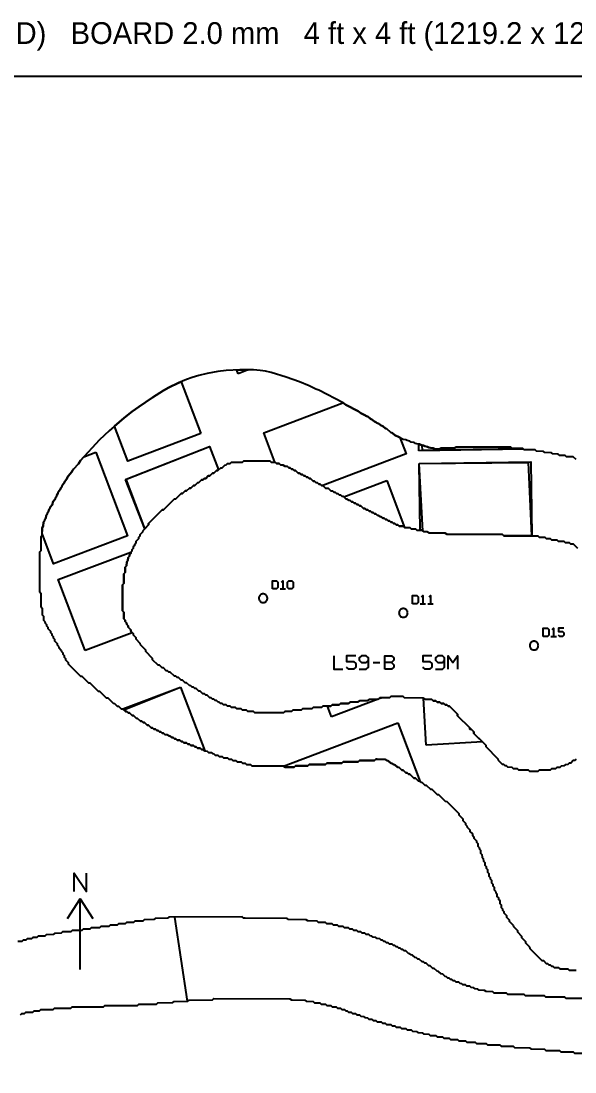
# Model space of a CAD drawing. Header units: millimetres. Extents: x 0 to 1219, y 0 to 1240.
# Drawn here: x 273.7 to 477.2, y 853.6 to 1239.6 of the extents above; entities that cross this region are included whole.
import ezdxf

# ---------------------------------------------------------------- set-up
doc = ezdxf.new("R2010")
doc.units = ezdxf.units.MM
for name, color, linetype in [('CUT_DOWEL_3.2', 2, 'Continuous'), ('CUT_OUTER', 1, 'Continuous'), ('ENGRAVE_BLDG_BOX', 5, 'Continuous'), ('ENGRAVE_BLDG_FOOTPRINT', 8, 'Continuous'), ('ENGRAVE_NEXT', 3, 'Continuous'), ('ENGRAVE_NORTH', 2, 'Continuous'), ('ENGRAVE_SITE_BOUNDARY', 6, 'Continuous'), ('ENGRAVE_TEXT', 2, 'Continuous'), ('NOTES', 7, 'Continuous'), ('SHEET_EDGE', 7, 'Continuous')]:
    doc.layers.add(name, color=color, linetype=linetype)

msp = doc.modelspace()

# ---------------------------------------------------------------- linework, layer by layer
at = {"layer": 'CUT_DOWEL_3.2'}
for points in [[(364.24, 1027.6), (364.22, 1027.81), (364.18, 1028.02), (364.11, 1028.22), (364.02, 1028.4), (363.91, 1028.58), (363.77, 1028.74), (363.61, 1028.87), (363.44, 1028.99), (363.25, 1029.08), (363.05, 1029.15), (362.84, 1029.19), (362.64, 1029.2), (362.43, 1029.19), (362.22, 1029.15), (362.02, 1029.08), (361.84, 1028.99), (361.66, 1028.87), (361.5, 1028.74), (361.37, 1028.58), (361.25, 1028.4), (361.16, 1028.22), (361.09, 1028.02), (361.05, 1027.81), (361.04, 1027.6), (361.05, 1027.4), (361.09, 1027.19), (361.16, 1026.99), (361.25, 1026.8), (361.37, 1026.63), (361.5, 1026.47), (361.66, 1026.33), (361.84, 1026.22), (362.02, 1026.13), (362.22, 1026.06), (362.43, 1026.02), (362.64, 1026), (362.84, 1026.02), (363.05, 1026.06), (363.25, 1026.13), (363.44, 1026.22), (363.61, 1026.33), (363.77, 1026.47), (363.91, 1026.63), (364.02, 1026.8), (364.11, 1026.99), (364.18, 1027.19), (364.22, 1027.4), (364.24, 1027.6)], [(415.73, 1022.2), (415.71, 1022.41), (415.67, 1022.61), (415.61, 1022.81), (415.51, 1023), (415.4, 1023.17), (415.26, 1023.33), (415.1, 1023.47), (414.93, 1023.58), (414.74, 1023.68), (414.54, 1023.74), (414.34, 1023.78), (414.13, 1023.8), (413.92, 1023.78), (413.71, 1023.74), (413.52, 1023.68), (413.33, 1023.58), (413.15, 1023.47), (413, 1023.33), (412.86, 1023.17), (412.74, 1023), (412.65, 1022.81), (412.58, 1022.61), (412.54, 1022.41), (412.53, 1022.2), (412.54, 1021.99), (412.58, 1021.78), (412.65, 1021.59), (412.74, 1021.4), (412.86, 1021.22), (413, 1021.07), (413.15, 1020.93), (413.33, 1020.81), (413.52, 1020.72), (413.71, 1020.65), (413.92, 1020.61), (414.13, 1020.6), (414.34, 1020.61), (414.54, 1020.65), (414.74, 1020.72), (414.93, 1020.81), (415.1, 1020.93), (415.26, 1021.07), (415.4, 1021.22), (415.51, 1021.4), (415.61, 1021.59), (415.67, 1021.78), (415.71, 1021.99), (415.73, 1022.2)], [(463.73, 1010.2), (463.71, 1010.41), (463.67, 1010.61), (463.61, 1010.81), (463.51, 1011), (463.4, 1011.17), (463.26, 1011.33), (463.1, 1011.47), (462.93, 1011.58), (462.74, 1011.68), (462.54, 1011.74), (462.34, 1011.78), (462.13, 1011.8), (461.92, 1011.78), (461.71, 1011.74), (461.52, 1011.68), (461.33, 1011.58), (461.15, 1011.47), (461, 1011.33), (460.86, 1011.17), (460.74, 1011), (460.65, 1010.81), (460.58, 1010.61), (460.54, 1010.41), (460.53, 1010.2), (460.54, 1009.99), (460.58, 1009.78), (460.65, 1009.59), (460.74, 1009.4), (460.86, 1009.22), (461, 1009.07), (461.15, 1008.93), (461.33, 1008.81), (461.52, 1008.72), (461.71, 1008.65), (461.92, 1008.61), (462.13, 1008.6), (462.34, 1008.61), (462.54, 1008.65), (462.74, 1008.72), (462.93, 1008.81), (463.1, 1008.93), (463.26, 1009.07), (463.4, 1009.22), (463.51, 1009.4), (463.61, 1009.59), (463.67, 1009.78), (463.71, 1009.99), (463.73, 1010.2)]]:
    msp.add_lwpolyline(points, close=True, dxfattribs=at)
at = {"layer": 'CUT_OUTER'}
for points in [[(477.55, 1078.58), (476.55, 1079.54), (474.05, 1079.59), (473.55, 1080.05), (471.55, 1080.09), (471.05, 1080.55), (469.05, 1080.6), (468.55, 1081.06), (466.05, 1081.11), (465.55, 1081.56), (463.05, 1081.62), (462.55, 1082.06), (458.55, 1082.13), (458.05, 1082.57), (454.05, 1082.65), (453.55, 1083.08), (433.55, 1083.15), (433.25, 1083.02), (433.05, 1082.82), (432.55, 1082.74), (428.05, 1082.7), (427.55, 1082.46), (426.55, 1082.34), (425.55, 1082.5), (425.05, 1082.75), (424.05, 1082.83), (423.55, 1082.97), (423.05, 1083.25), (422.05, 1083.44), (421.55, 1083.74), (420.55, 1083.93), (420.05, 1084.23), (419.05, 1084.33), (418.55, 1084.48), (418.05, 1084.76), (417.05, 1084.98), (416.55, 1085.26), (415.55, 1085.49), (415.05, 1085.77), (414.05, 1085.92), (413.55, 1086.1), (412.55, 1086.82), (411.05, 1087.54), (410.05, 1088.32), (409.55, 1088.53), (408.05, 1089.79), (407.55, 1089.99), (406.55, 1090.79), (406.05, 1091), (405.05, 1091.79), (404.55, 1091.97), (404.05, 1092.32), (403.55, 1092.53), (402.55, 1093.31), (402.05, 1093.52), (401.05, 1094.3), (400.55, 1094.49), (400.05, 1094.83), (398.55, 1095.57), (397.55, 1096.33), (393.05, 1098.65), (392.05, 1099.38), (383.05, 1103.98), (382.05, 1104.34), (379.55, 1105.61), (376.05, 1107.12), (371.05, 1108.8), (365.55, 1110.49), (363.55, 1111.01), (361.55, 1111.29), (359.05, 1111.46), (354.05, 1111.47), (349.05, 1111.3), (346.05, 1110.93), (342.05, 1110.2), (339.05, 1109.48), (336.55, 1108.72), (334.55, 1108), (331.55, 1106.74), (328.05, 1105), (326.05, 1103.9), (322.05, 1101.38), (317.05, 1097.94), (314.55, 1096.17), (311.55, 1093.82), (306.05, 1089.09), (302.55, 1085.77), (295.55, 1078.18), (294.78, 1077.02), (293.05, 1075.04), (292.67, 1074.52), (292.42, 1074.02), (291.05, 1072.44), (290.75, 1072.02), (290.54, 1071.52), (289.77, 1070.52), (289.58, 1070.02), (288.81, 1069.02), (288.66, 1068.52), (288.3, 1068.02), (288.14, 1067.52), (287.35, 1066.52), (287.22, 1066.02), (286.85, 1065.52), (286.73, 1065.02), (286.35, 1064.52), (286.23, 1064.02), (285.4, 1063.02), (285.24, 1062.02), (284.41, 1061.02), (284.33, 1060.52), (283.92, 1060.02), (283.84, 1059.52), (283.43, 1059.02), (283.37, 1058.52), (282.95, 1058.02), (282.86, 1057.02), (282.45, 1056.52), (282.4, 1056.02), (281.97, 1055.52), (281.9, 1054.02), (281.48, 1053.52), (281.42, 1050.52), (280.99, 1050.02), (280.94, 1045.02), (280.5, 1044.52), (280.5, 1040.52), (280.52, 1030.02), (280.99, 1029.52), (281.03, 1024.52), (281.5, 1024.02), (281.53, 1021.52), (282.01, 1021.02), (282.03, 1019.52), (282.52, 1019.02), (282.55, 1018.48), (283.02, 1018.02), (283.03, 1017.52), (283.52, 1017.02), (283.53, 1016.52), (284.51, 1015.52), (284.53, 1015.02), (285.01, 1014.52), (285.03, 1014.02), (285.51, 1013.52), (285.53, 1013.02), (286.02, 1012.52), (286.03, 1012.02), (287.01, 1011.02), (287.03, 1010.52), (287.52, 1010.02), (287.55, 1009.49), (288.51, 1008.52), (288.53, 1008.02), (289.02, 1007.52), (289.03, 1007.02), (289.52, 1006.52), (289.53, 1006.02), (290.02, 1005.52), (290.03, 1005.02), (291.02, 1004.02), (291.05, 1003.49), (295.53, 999.02), (296.05, 998.98), (298.53, 996.52), (299.05, 996.48), (302.03, 993.52), (302.55, 993.48), (305.03, 991.02), (305.55, 990.98), (307.53, 989.02), (308.05, 988.99), (309.05, 988), (309.55, 987.98), (310.55, 987), (311.05, 986.98), (312.05, 986), (312.55, 985.99), (313.05, 985.5), (313.55, 985.48), (314.52, 984.52), (315.05, 984.48), (316.05, 983.5), (316.55, 983.48), (317.55, 982.5), (318.05, 982.49), (318.55, 982), (319.05, 981.98), (320.02, 981.02), (320.55, 980.99), (321.55, 980), (322.05, 979.99), (322.55, 979.5), (323.05, 979.49), (323.55, 979), (324.05, 978.99), (324.55, 978.5), (325.05, 978.49), (325.52, 978.02), (326.05, 977.99), (326.55, 977.5), (327.55, 977.49), (328.02, 977.02), (328.55, 976.99), (329.05, 976.5), (329.55, 976.49), (330.05, 976), (330.55, 975.99), (331.05, 975.5), (332.05, 975.49), (332.52, 975.02), (333.05, 974.99), (333.55, 974.5), (334.55, 974.49), (335.02, 974.02), (335.55, 973.99), (336.05, 973.5), (337.05, 973.49), (337.52, 973.02), (338.05, 972.99), (338.55, 972.5), (339.55, 972.49), (340.02, 972.02), (340.55, 971.99), (341.05, 971.5), (342.05, 971.49), (342.55, 971), (343.55, 970.99), (344.02, 970.52), (344.55, 970.49), (345.05, 970), (346.05, 969.99), (346.55, 969.5), (347.55, 969.49), (348.05, 969), (349.55, 968.99), (350.05, 968.5), (351.05, 968.49), (351.55, 968), (352.55, 967.99), (353.05, 967.5), (354.55, 967.49), (355.05, 967), (356.05, 966.99), (356.55, 966.51), (358.05, 966.49), (358.55, 966.01), (370.05, 965.99), (370.55, 965.5), (374.05, 965.5), (374.55, 965.99), (379.05, 966), (379.55, 966.48), (385.55, 966.5), (386.05, 966.98), (391.55, 967), (392.05, 967.47), (397.55, 967.49), (398.05, 967.96), (403.55, 967.99), (404.05, 968.45), (404.55, 968.46), (407.55, 968.42), (408.05, 967.96), (408.55, 967.93), (409.55, 966.98), (410.05, 966.95), (410.55, 966.48), (411.05, 966.45), (412, 965.52), (412.55, 965.46), (413.55, 964.48), (414.05, 964.46), (415.05, 963.49), (415.55, 963.47), (416.05, 962.98), (416.55, 962.96), (418.01, 961.52), (418.55, 961.47), (419.55, 960.49), (420.05, 960.47), (420.55, 959.99), (421.05, 959.96), (422.05, 958.99), (422.55, 958.96), (424.05, 957.49), (424.55, 957.46), (426.51, 955.52), (427.05, 955.46), (429.51, 953.02), (430.05, 952.96), (434.5, 948.52), (434.52, 948.02), (436, 946.52), (436.02, 946.02), (437, 945.02), (437.02, 944.52), (437.51, 944.02), (437.52, 943.52), (438.5, 942.52), (438.55, 941.98), (439.5, 941.02), (439.52, 940.52), (440.01, 940.02), (440.02, 939.52), (441, 938.52), (441.02, 938.02), (441.5, 937.52), (441.53, 936.52), (442.01, 936.02), (442.05, 935.47), (442.51, 935.02), (442.53, 934.02), (443.01, 933.52), (443.03, 932.52), (443.51, 932.02), (443.53, 931.02), (444.01, 930.52), (444.03, 929.52), (444.52, 929.02), (444.55, 928.48), (445.01, 928.02), (445.03, 927.02), (445.52, 926.52), (445.53, 925.52), (446.02, 925.02), (446.05, 924.48), (446.52, 924.02), (446.53, 923.02), (447.02, 922.52), (447.05, 921.98), (447.52, 921.52), (447.53, 920.52), (448.02, 920.02), (448.05, 919.48), (448.52, 919.02), (448.53, 918.02), (449.02, 917.52), (449.05, 916.98), (449.52, 916.52), (449.53, 915.52), (450.02, 915.02), (450.04, 914.02), (450.52, 913.52), (450.55, 912.99), (451.02, 912.52), (451.03, 912.02), (452.02, 911.02), (452.05, 910.49), (453.02, 909.52), (453.03, 909.02), (454.52, 907.52), (454.53, 907.02), (456.02, 905.52), (456.03, 905.02), (457.52, 903.52), (457.53, 903.02), (459.02, 901.52), (459.05, 900.99), (460.52, 899.52), (460.55, 898.99), (465.03, 894.52), (465.55, 894.49), (466.55, 893.5), (467.05, 893.49), (467.55, 893), (468.05, 892.99), (468.52, 892.52), (469.05, 892.49), (469.55, 892), (471.05, 891.98), (471.55, 891.5), (474.55, 891.48), (475.05, 891), (475.05, 891), (477.55, 891)], [(481, 880.53), (474, 880.57), (473.5, 881.03), (466.5, 881.08), (466, 881.54), (459.5, 881.56), (459, 881.58), (458.5, 882.04), (452.5, 882.09), (452, 882.54), (447.5, 882.6), (447, 883.05), (444.5, 883.11), (444, 883.55), (442, 883.61), (441.5, 884.06), (440.5, 884.11), (440, 884.56), (439, 884.6), (438.5, 885.06), (437.5, 885.11), (437, 885.56), (436, 885.61), (435.61, 886), (435, 886.1), (434.5, 886.56), (433.5, 886.61), (433, 887.07), (432.5, 887.1), (432, 887.56), (431.5, 887.6), (431, 888.06), (430.5, 888.1), (430, 888.57), (429.5, 888.61), (428.58, 889.5), (428, 889.6), (427, 890.56), (426.5, 890.6), (425.5, 891.55), (425, 891.59), (424, 892.55), (423.5, 892.59), (422.5, 893.55), (422, 893.58), (421.5, 894.05), (421, 894.09), (420, 895.05), (419.5, 895.08), (419, 895.55), (418.5, 895.59), (417.5, 896.55), (417, 896.58), (416.5, 897.05), (416, 897.08), (415, 898.04), (414.5, 898.07), (414, 898.55), (413.5, 898.57), (413, 899.05), (412.5, 899.07), (412, 899.54), (411.5, 899.57), (411, 900.04), (410.5, 900.07), (410, 900.54), (409, 900.58), (408.58, 901), (408, 901.07), (407.5, 901.54), (407, 901.57), (406.5, 902.04), (406, 902.07), (405.5, 902.54), (404.5, 902.57), (404, 903.04), (403, 903.08), (402.57, 903.5), (402, 903.57), (401.5, 904.04), (400.5, 904.07), (400, 904.54), (399, 904.57), (398.5, 905.04), (397.5, 905.07), (397, 905.54), (396, 905.57), (395.5, 906.04), (394.5, 906.07), (394, 906.53), (392.5, 906.57), (392, 907.03), (390.5, 907.07), (390, 907.53), (388.5, 907.57), (388, 908.03), (386, 908.07), (385.5, 908.53), (383, 908.56), (382.5, 909.03), (379, 909.06), (378.5, 909.53), (372, 909.56), (371.5, 910.03), (356, 910.05), (355.5, 910.06), (355, 910.53), (328, 910.52), (327.5, 910.05), (323, 910.02), (322.5, 909.55), (319, 909.52), (318.5, 909.05), (315.5, 909.02), (315, 908.55), (312.5, 908.52), (312, 908.05), (309.5, 908.02), (309, 907.55), (306.5, 907.52), (306, 907.05), (303, 907.02), (302.5, 906.54), (299.5, 906.52), (299, 906.04), (296.5, 906.02), (296, 905.54), (292.5, 905.52), (292, 905.04), (289, 905.02), (288.5, 904.54), (286, 904.52), (285.5, 904.04), (283, 904.02), (282.5, 903.54), (280, 903.52), (279.5, 903.03), (278, 903.02), (277.5, 902.54), (276, 902.52), (275.5, 902.03), (274.5, 902.02), (274, 901.54), (272.5, 901.52)]]:
    msp.add_lwpolyline(points, dxfattribs=at)
at = {"layer": 'ENGRAVE_BLDG_BOX'}
for points in [[(353.46, 1110.07), (352.95, 1111.43), (354.05, 1111.47), (357.13, 1111.46), (353.46, 1110.07)], [(339.72, 1088.11), (312.93, 1077.97), (308.07, 1090.82), (311.55, 1093.82), (314.55, 1096.17), (317.05, 1097.94), (322.05, 1101.38), (326.05, 1103.9), (328.05, 1105), (331.55, 1106.74), (332.51, 1107.14), (339.72, 1088.11)], [(415.11, 1080.61), (384.55, 1069.04), (384.55, 1069.04), (384.05, 1069.06), (383.55, 1069.55), (383.05, 1069.56), (382.55, 1070.05), (382.05, 1070.06), (381.55, 1070.55), (381.05, 1070.57), (380.05, 1071.54), (379.55, 1071.56), (379.05, 1072.04), (378.55, 1072.06), (378.05, 1072.54), (377.55, 1072.56), (377.05, 1073.04), (376.55, 1073.06), (376.05, 1073.55), (375.55, 1073.56), (374.55, 1074.54), (374.05, 1074.56), (373.55, 1075.04), (373.05, 1075.06), (372.55, 1075.54), (372.05, 1075.55), (371.55, 1076.04), (370.55, 1076.06), (370.05, 1076.54), (369.05, 1076.56), (368.55, 1077.04), (367.55, 1077.06), (367.05, 1077.54), (366.98, 1077.54), (362.86, 1088.42), (391.95, 1099.43), (392.05, 1099.38), (393.05, 1098.65), (397.55, 1096.33), (398.55, 1095.57), (400.05, 1094.83), (400.55, 1094.49), (401.05, 1094.3), (402.05, 1093.52), (402.55, 1093.31), (403.55, 1092.53), (404.05, 1092.32), (404.55, 1091.97), (405.05, 1091.79), (406.05, 1091), (406.55, 1090.79), (407.55, 1089.99), (408.05, 1089.79), (409.55, 1088.53), (410.05, 1088.32), (411.05, 1087.54), (412.55, 1086.82), (412.84, 1086.61), (415.11, 1080.61)], [(301.18, 1081.2), (312.8, 1050.53), (285.63, 1040.24), (281.43, 1051.33), (281.48, 1053.52), (281.9, 1054.02), (281.97, 1055.52), (282.4, 1056.02), (282.45, 1056.52), (282.86, 1057.02), (282.95, 1058.02), (283.37, 1058.52), (283.43, 1059.02), (283.84, 1059.52), (283.92, 1060.02), (284.33, 1060.52), (284.41, 1061.02), (285.24, 1062.02), (285.4, 1063.02), (286.23, 1064.02), (286.35, 1064.52), (286.73, 1065.02), (286.85, 1065.52), (287.22, 1066.02), (287.35, 1066.52), (288.14, 1067.52), (288.3, 1068.02), (288.66, 1068.52), (288.81, 1069.02), (289.58, 1070.02), (289.77, 1070.52), (290.54, 1071.52), (290.75, 1072.02), (291.05, 1072.44), (292.42, 1074.02), (292.67, 1074.52), (293.05, 1075.04), (294.78, 1077.02), (295.55, 1078.18), (296.81, 1079.55), (301.18, 1081.2)], [(312.07, 1071.27), (342.95, 1083.35), (346.3, 1074.8), (346.05, 1074.56), (345.55, 1074.54), (344.55, 1073.56), (344.05, 1073.54), (343.05, 1072.56), (342.51, 1072.52), (341.55, 1071.57), (341.05, 1071.55), (340.55, 1071.06), (340.05, 1071.04), (339.05, 1070.06), (338.55, 1070.04), (337.55, 1069.07), (337.01, 1069.02), (336.05, 1068.07), (335.55, 1068.05), (334.55, 1067.06), (334.05, 1067.04), (333.05, 1066.06), (332.55, 1066.04), (330.55, 1064.07), (330.02, 1064.02), (326.05, 1060.07), (325.52, 1060.02), (320.55, 1055.05), (320.51, 1054.52), (319.16, 1053.16), (312.07, 1071.27)], [(419.86, 1081.81), (419.83, 1084.25), (420.05, 1084.23), (420.55, 1083.93), (421.55, 1083.74), (422.05, 1083.44), (423.05, 1083.25), (423.55, 1082.97), (424.05, 1082.83), (425.05, 1082.75), (425.55, 1082.5), (426.55, 1082.34), (427.55, 1082.46), (428.05, 1082.7), (432.55, 1082.74), (433.05, 1082.82), (433.25, 1083.02), (433.55, 1083.15), (453.55, 1083.08), (454.05, 1082.65), (458.05, 1082.57), (458.23, 1082.42), (419.86, 1081.81)], [(419.94, 1077.12), (460.94, 1077.77), (461.37, 1050.54), (451.05, 1050.57), (450.55, 1051.04), (430.05, 1051.08), (429.55, 1051.55), (423.55, 1051.59), (423.05, 1052.05), (421.55, 1052.08), (421.05, 1052.55), (420.33, 1052.56), (419.94, 1077.12)], [(408.03, 1070.83), (414.56, 1053.59), (414.55, 1053.59), (414.05, 1054.05), (412.55, 1054.09), (412.12, 1054.52), (411.55, 1054.58), (411.05, 1055.06), (410.55, 1055.08), (410.05, 1055.55), (409.55, 1055.58), (409.05, 1056.05), (408.55, 1056.07), (408.05, 1056.55), (407.55, 1056.57), (407.05, 1057.05), (406.55, 1057.07), (406.05, 1057.55), (405.55, 1057.57), (405.05, 1058.05), (404.55, 1058.07), (404.05, 1058.55), (403.55, 1058.57), (403.05, 1059.05), (402.55, 1059.07), (402.05, 1059.55), (401.55, 1059.57), (401.05, 1060.05), (400.55, 1060.07), (400.05, 1060.55), (399.55, 1060.57), (398.55, 1061.55), (398.05, 1061.57), (397.55, 1062.05), (397.05, 1062.07), (396.55, 1062.55), (396.05, 1062.57), (395.55, 1063.05), (395.05, 1063.07), (394.55, 1063.55), (394.05, 1063.57), (393.55, 1064.05), (393.05, 1064.07), (392.24, 1064.86), (408.03, 1070.83)], [(297.26, 1008.38), (287.39, 1034.46), (314.06, 1044.56), (314.03, 1044.52), (314.01, 1044.02), (313.53, 1043.52), (313.51, 1043.02), (313.03, 1042.52), (313.01, 1041.52), (312.53, 1041.02), (312.51, 1039.52), (312.03, 1039.02), (312.01, 1037.02), (311.53, 1036.52), (311.51, 1033.02), (311.03, 1032.52), (311.03, 1028.02), (311.03, 1023.02), (311.52, 1022.52), (311.54, 1020.02), (312.02, 1019.52), (312.03, 1019.02), (312.52, 1018.52), (312.53, 1018.02), (313.02, 1017.52), (313.03, 1017.02), (314.02, 1016.02), (314.03, 1015.52), (314.6, 1014.94), (297.26, 1008.38)], [(332.32, 994.97), (341.2, 971.5), (341.05, 971.5), (340.55, 971.99), (340.02, 972.02), (339.55, 972.49), (338.55, 972.5), (338.05, 972.99), (337.52, 973.02), (337.05, 973.49), (336.05, 973.5), (335.55, 973.99), (335.02, 974.02), (334.55, 974.49), (333.55, 974.5), (333.05, 974.99), (332.52, 975.02), (332.05, 975.49), (331.05, 975.5), (330.55, 975.99), (330.05, 976), (329.55, 976.49), (329.05, 976.5), (328.55, 976.99), (328.02, 977.02), (327.55, 977.49), (326.55, 977.5), (326.05, 977.99), (325.52, 978.02), (325.05, 978.49), (324.55, 978.5), (324.05, 978.99), (323.55, 979), (323.05, 979.49), (322.55, 979.5), (322.05, 979.99), (321.55, 980), (320.55, 980.99), (320.02, 981.02), (319.05, 981.98), (318.55, 982), (318.05, 982.49), (317.55, 982.5), (316.55, 983.48), (316.05, 983.5), (315.05, 984.48), (314.52, 984.52), (313.55, 985.48), (313.05, 985.5), (312.55, 985.99), (312.05, 986), (311.1, 986.94), (332.32, 994.97)], [(387.77, 984.03), (386.27, 987.99), (387.55, 988), (388.05, 988.48), (390.55, 988.5), (391.05, 988.98), (394.05, 989), (394.55, 989.48), (397.55, 989.5), (398.05, 989.98), (401.05, 990), (401.55, 990.47), (404.85, 990.49), (387.77, 984.03)], [(405.18, 990.62), (405.55, 990.97), (406.12, 990.97), (405.18, 990.62)], [(422.46, 973.69), (421.5, 990.95), (421.55, 990.95), (422.05, 990.49), (424.55, 990.44), (425.05, 989.98), (426.05, 989.95), (426.55, 989.48), (427.55, 989.44), (428.05, 988.98), (429.05, 988.94), (429.55, 988.47), (430.05, 988.44), (430.55, 987.97), (431.05, 987.93), (433.98, 985.02), (434.05, 984.47), (438.5, 980.02), (438.52, 979.52), (439.05, 979.46), (440, 978.52), (440.05, 977.98), (443.18, 974.84), (422.46, 973.69)], [(412.15, 981.81), (420.33, 960.2), (420.05, 960.47), (419.55, 960.49), (418.55, 961.47), (418.01, 961.52), (416.55, 962.96), (416.05, 962.98), (415.55, 963.47), (415.05, 963.49), (414.05, 964.46), (413.55, 964.48), (412.55, 965.46), (412, 965.52), (411.05, 966.45), (410.55, 966.48), (410.05, 966.95), (409.55, 966.98), (408.55, 967.93), (408.05, 967.96), (407.55, 968.42), (404.55, 968.46), (404.05, 968.45), (403.55, 967.99), (398.05, 967.96), (397.55, 967.49), (392.05, 967.47), (391.55, 967), (386.05, 966.98), (385.55, 966.5), (379.55, 966.48), (379.05, 966), (374.55, 965.99), (374.05, 965.5), (370.55, 965.5), (370.14, 965.9), (412.15, 981.81)]]:
    msp.add_lwpolyline(points, close=True, dxfattribs=at)
at = {"layer": 'ENGRAVE_BLDG_FOOTPRINT'}
for points in [[(353.46, 1110.07), (352.95, 1111.43), (354.05, 1111.47), (357.13, 1111.46), (353.46, 1110.07)], [(339.72, 1088.11), (312.93, 1077.97), (308.07, 1090.82), (311.55, 1093.82), (314.55, 1096.17), (317.05, 1097.94), (322.05, 1101.38), (326.05, 1103.9), (328.05, 1105), (331.55, 1106.74), (332.51, 1107.14), (339.72, 1088.11)], [(391.95, 1099.43), (392.05, 1099.38), (393.05, 1098.65), (397.55, 1096.33), (398.55, 1095.57), (400.05, 1094.83), (400.55, 1094.49), (401.05, 1094.3), (402.05, 1093.52), (402.55, 1093.31), (403.55, 1092.53), (404.05, 1092.32), (404.55, 1091.97), (405.05, 1091.79), (406.05, 1091), (406.55, 1090.79), (407.55, 1089.99), (408.05, 1089.79), (409.55, 1088.53), (410.05, 1088.32), (411.05, 1087.54), (412.55, 1086.82), (412.84, 1086.61), (415.11, 1080.61), (384.55, 1069.04), (384.55, 1069.04), (384.05, 1069.06), (383.55, 1069.55), (383.05, 1069.56), (382.55, 1070.05), (382.05, 1070.06), (381.55, 1070.55), (381.05, 1070.57), (380.05, 1071.54), (379.55, 1071.56), (379.05, 1072.04), (378.55, 1072.06), (378.05, 1072.54), (377.55, 1072.56), (377.05, 1073.04), (376.55, 1073.06), (376.05, 1073.55), (375.55, 1073.56), (374.55, 1074.54), (374.05, 1074.56), (373.55, 1075.04), (373.05, 1075.06), (372.55, 1075.54), (372.05, 1075.55), (371.55, 1076.04), (370.55, 1076.06), (370.05, 1076.54), (369.05, 1076.56), (368.55, 1077.04), (367.55, 1077.06), (367.05, 1077.54), (366.98, 1077.54), (362.86, 1088.42), (391.95, 1099.43)], [(301.18, 1081.2), (312.8, 1050.53), (285.63, 1040.24), (281.43, 1051.33), (281.48, 1053.52), (281.9, 1054.02), (281.97, 1055.52), (282.4, 1056.02), (282.45, 1056.52), (282.86, 1057.02), (282.95, 1058.02), (283.37, 1058.52), (283.43, 1059.02), (283.84, 1059.52), (283.92, 1060.02), (284.33, 1060.52), (284.41, 1061.02), (285.24, 1062.02), (285.4, 1063.02), (286.23, 1064.02), (286.35, 1064.52), (286.73, 1065.02), (286.85, 1065.52), (287.22, 1066.02), (287.35, 1066.52), (288.14, 1067.52), (288.3, 1068.02), (288.66, 1068.52), (288.81, 1069.02), (289.58, 1070.02), (289.77, 1070.52), (290.54, 1071.52), (290.75, 1072.02), (291.05, 1072.44), (292.42, 1074.02), (292.67, 1074.52), (293.05, 1075.04), (294.78, 1077.02), (295.55, 1078.18), (296.81, 1079.55), (301.18, 1081.2)], [(312.31, 1071.36), (342.95, 1083.35), (346.22, 1074.72), (346.05, 1074.56), (345.55, 1074.54), (344.55, 1073.56), (344.05, 1073.54), (343.05, 1072.56), (342.51, 1072.52), (341.55, 1071.57), (341.05, 1071.55), (340.55, 1071.06), (340.05, 1071.04), (339.05, 1070.06), (338.55, 1070.04), (337.55, 1069.07), (337.01, 1069.02), (336.05, 1068.07), (335.55, 1068.05), (334.55, 1067.06), (334.05, 1067.04), (333.05, 1066.06), (332.55, 1066.04), (330.55, 1064.07), (330.02, 1064.02), (326.05, 1060.07), (325.52, 1060.02), (320.55, 1055.05), (320.51, 1054.52), (319.19, 1053.19), (312.31, 1071.36)], [(421.17, 1081.83), (421.06, 1083.83), (421.55, 1083.74), (422.05, 1083.44), (423.05, 1083.25), (423.55, 1082.97), (424.05, 1082.83), (425.05, 1082.75), (425.55, 1082.5), (426.55, 1082.34), (427.55, 1082.46), (428.05, 1082.7), (432.55, 1082.74), (433.05, 1082.82), (433.25, 1083.02), (433.55, 1083.15), (453.55, 1083.08), (454.05, 1082.65), (458.05, 1082.57), (458.23, 1082.42), (421.17, 1081.83)], [(419.94, 1077.12), (460, 1077.41), (461.2, 1050.54), (451.05, 1050.57), (450.55, 1051.04), (430.05, 1051.08), (429.55, 1051.55), (423.55, 1051.59), (423.05, 1052.05), (421.55, 1052.08), (421.32, 1052.3), (419.94, 1077.12)], [(408.03, 1070.83), (414.56, 1053.59), (414.55, 1053.59), (414.05, 1054.05), (412.55, 1054.09), (412.12, 1054.52), (411.55, 1054.58), (411.05, 1055.06), (410.55, 1055.08), (410.05, 1055.55), (409.55, 1055.58), (409.05, 1056.05), (408.55, 1056.07), (408.05, 1056.55), (407.55, 1056.57), (407.05, 1057.05), (406.55, 1057.07), (406.05, 1057.55), (405.55, 1057.57), (405.05, 1058.05), (404.55, 1058.07), (404.05, 1058.55), (403.55, 1058.57), (403.05, 1059.05), (402.55, 1059.07), (402.05, 1059.55), (401.55, 1059.57), (401.05, 1060.05), (400.55, 1060.07), (400.05, 1060.55), (399.55, 1060.57), (398.55, 1061.55), (398.05, 1061.57), (397.55, 1062.05), (397.05, 1062.07), (396.55, 1062.55), (396.05, 1062.57), (395.55, 1063.05), (395.05, 1063.07), (394.55, 1063.55), (394.05, 1063.57), (393.55, 1064.05), (393.05, 1064.07), (392.24, 1064.86), (408.03, 1070.83)], [(297.26, 1008.38), (287.39, 1034.46), (314.06, 1044.56), (314.03, 1044.52), (314.01, 1044.02), (313.53, 1043.52), (313.51, 1043.02), (313.03, 1042.52), (313.01, 1041.52), (312.53, 1041.02), (312.51, 1039.52), (312.03, 1039.02), (312.01, 1037.02), (311.53, 1036.52), (311.51, 1033.02), (311.03, 1032.52), (311.03, 1028.02), (311.03, 1023.02), (311.52, 1022.52), (311.54, 1020.02), (312.02, 1019.52), (312.03, 1019.02), (312.52, 1018.52), (312.53, 1018.02), (313.02, 1017.52), (313.03, 1017.02), (314.02, 1016.02), (314.03, 1015.52), (314.6, 1014.94), (297.26, 1008.38)], [(332.32, 994.97), (341.2, 971.5), (341.05, 971.5), (340.55, 971.99), (340.02, 972.02), (339.55, 972.49), (338.55, 972.5), (338.05, 972.99), (337.52, 973.02), (337.05, 973.49), (336.05, 973.5), (335.55, 973.99), (335.02, 974.02), (334.55, 974.49), (333.55, 974.5), (333.05, 974.99), (332.52, 975.02), (332.05, 975.49), (331.05, 975.5), (330.55, 975.99), (330.05, 976), (329.55, 976.49), (329.05, 976.5), (328.55, 976.99), (328.02, 977.02), (327.55, 977.49), (326.55, 977.5), (326.05, 977.99), (325.52, 978.02), (325.05, 978.49), (324.55, 978.5), (324.05, 978.99), (323.55, 979), (323.05, 979.49), (322.55, 979.5), (322.05, 979.99), (321.55, 980), (320.55, 980.99), (320.02, 981.02), (319.05, 981.98), (318.55, 982), (318.05, 982.49), (317.55, 982.5), (316.55, 983.48), (316.05, 983.5), (315.05, 984.48), (314.52, 984.52), (313.55, 985.48), (313.05, 985.5), (312.55, 985.99), (312.05, 986), (311.44, 986.6), (332.32, 994.97)], [(387.77, 984.03), (386.27, 987.99), (387.55, 988), (388.05, 988.48), (390.55, 988.5), (391.05, 988.98), (394.05, 989), (394.55, 989.48), (397.55, 989.5), (398.05, 989.98), (401.05, 990), (401.55, 990.47), (404.85, 990.49), (387.77, 984.03)], [(405.18, 990.62), (405.55, 990.97), (406.12, 990.97), (405.18, 990.62)], [(422.46, 973.69), (421.5, 990.95), (421.55, 990.95), (422.05, 990.49), (424.55, 990.44), (425.05, 989.98), (426.05, 989.95), (426.55, 989.48), (427.55, 989.44), (428.05, 988.98), (429.05, 988.94), (429.55, 988.47), (430.05, 988.44), (430.55, 987.97), (431.05, 987.93), (433.98, 985.02), (434.05, 984.47), (438.5, 980.02), (438.52, 979.52), (439.05, 979.46), (440, 978.52), (440.05, 977.98), (443.18, 974.84), (422.46, 973.69)], [(412.15, 981.81), (420.33, 960.2), (420.05, 960.47), (419.55, 960.49), (418.55, 961.47), (418.01, 961.52), (416.55, 962.96), (416.05, 962.98), (415.55, 963.47), (415.05, 963.49), (414.05, 964.46), (413.55, 964.48), (412.55, 965.46), (412, 965.52), (411.05, 966.45), (410.55, 966.48), (410.05, 966.95), (409.55, 966.98), (408.55, 967.93), (408.05, 967.96), (407.55, 968.42), (404.55, 968.46), (404.05, 968.45), (403.55, 967.99), (398.05, 967.96), (397.55, 967.49), (392.05, 967.47), (391.55, 967), (386.05, 966.98), (385.55, 966.5), (379.55, 966.48), (379.05, 966), (374.55, 965.99), (374.05, 965.5), (370.55, 965.5), (370.14, 965.9), (412.15, 981.81)]]:
    msp.add_lwpolyline(points, close=True, dxfattribs=at)
at = {"layer": 'ENGRAVE_NEXT'}
for points in [[(477.55, 968.47), (477.05, 967.99), (476.55, 967.97), (475.59, 967.02), (475.05, 966.98), (474.55, 966.49), (473.55, 966.47), (473.05, 965.99), (472.05, 965.97), (471.55, 965.49), (470.55, 965.47), (470.05, 964.99), (468.55, 964.97), (468.05, 964.49), (464.05, 964.47), (463.55, 964), (460.55, 964), (460.05, 964.47), (456.55, 964.5), (456.55, 964.5), (456.05, 964.98), (454.55, 965), (454.05, 965.48), (452.55, 965.5), (452.05, 965.99), (451.55, 966), (451.05, 966.49), (450.53, 966.52), (449.03, 968.02), (449.01, 968.52), (444.55, 972.99), (444.51, 973.52), (440.05, 977.98), (440, 978.52), (439.05, 979.46), (438.52, 979.52), (438.5, 980.02), (434.05, 984.47), (433.98, 985.02), (431.05, 987.93), (430.55, 987.97), (430.05, 988.44), (429.55, 988.47), (429.05, 988.94), (428.05, 988.98), (427.55, 989.44), (426.55, 989.48), (426.05, 989.95), (425.05, 989.98), (424.55, 990.44), (422.05, 990.49), (421.55, 990.95), (414.55, 990.99), (414.05, 991.46), (409.55, 991.46), (409.05, 990.99), (405.55, 990.97), (405.05, 990.5), (401.55, 990.47), (401.05, 990), (398.05, 989.98), (397.55, 989.5), (394.55, 989.48), (394.05, 989), (391.05, 988.98), (390.55, 988.5), (388.05, 988.48), (387.55, 988), (384.55, 987.98), (384.05, 987.5), (381.05, 987.48), (380.55, 987), (377.05, 986.98), (376.55, 986.5), (373.55, 986.48), (373.05, 986), (370.55, 985.99), (370.05, 985.5), (359.55, 985.5), (359.05, 985.99), (357.05, 986), (356.55, 986.49), (355.05, 986.5), (354.55, 986.99), (353.05, 987), (352.55, 987.49), (351.05, 987.5), (350.55, 987.99), (349.55, 988), (349.05, 988.49), (348.05, 988.5), (347.55, 988.99), (347.05, 989), (346.55, 989.49), (346.05, 989.5), (345.55, 989.99), (345.05, 990), (344.55, 990.49), (344.05, 990.5), (343.55, 990.99), (343.05, 991), (342.05, 991.99), (341.55, 992), (341.05, 992.49), (340.55, 992.5), (339.55, 993.49), (339.02, 993.52), (338.05, 994.48), (337.55, 994.5), (337.05, 994.99), (336.55, 995), (336.05, 995.49), (335.55, 995.5), (334.55, 996.49), (334.05, 996.5), (333.05, 997.48), (332.52, 997.52), (331.55, 998.48), (331.05, 998.5), (330.55, 998.99), (330.05, 999), (328.55, 1000.48), (328.05, 1000.5), (327.55, 1000.99), (327.05, 1001), (326.05, 1001.99), (325.55, 1002), (324.55, 1002.99), (324.03, 1003.02), (322.05, 1004.99), (322.02, 1005.52), (319.55, 1007.99), (319.52, 1008.52), (317.55, 1010.49), (317.52, 1011.02), (316.03, 1012.52), (316.02, 1013.02), (315.05, 1013.99), (315.02, 1014.52), (314.03, 1015.52), (314.02, 1016.02), (313.03, 1017.02), (313.02, 1017.52), (312.53, 1018.02), (312.52, 1018.52), (312.03, 1019.02), (312.02, 1019.52), (311.54, 1020.02), (311.52, 1022.52), (311.03, 1023.02), (311.03, 1028.02), (311.03, 1032.52), (311.51, 1033.02), (311.53, 1036.52), (312.01, 1037.02), (312.03, 1039.02), (312.51, 1039.52), (312.53, 1041.02), (313.01, 1041.52), (313.03, 1042.52), (313.51, 1043.02), (313.53, 1043.52), (314.01, 1044.02), (314.03, 1044.52), (314.51, 1045.02), (314.53, 1045.52), (315.01, 1046.02), (315.05, 1046.56), (315.51, 1047.02), (315.53, 1047.52), (316.01, 1048.02), (316.03, 1048.52), (317.01, 1049.52), (317.02, 1050.02), (317.51, 1050.52), (317.53, 1051.02), (318.51, 1052.02), (318.53, 1052.52), (320.51, 1054.52), (320.55, 1055.05), (325.52, 1060.02), (326.05, 1060.07), (330.02, 1064.02), (330.55, 1064.07), (332.55, 1066.04), (333.05, 1066.06), (334.05, 1067.04), (334.55, 1067.06), (335.55, 1068.05), (336.05, 1068.07), (337.01, 1069.02), (337.55, 1069.07), (338.55, 1070.04), (339.05, 1070.06), (340.05, 1071.04), (340.55, 1071.06), (341.05, 1071.55), (341.55, 1071.57), (342.51, 1072.52), (343.05, 1072.56), (344.05, 1073.54), (344.55, 1073.56), (345.55, 1074.54), (346.05, 1074.56), (347.05, 1075.54), (347.55, 1075.56), (348.55, 1076.54), (349.05, 1076.55), (349.55, 1077.04), (350.55, 1077.05), (351.05, 1077.53), (355.05, 1077.56), (355.55, 1078.04), (365.05, 1078.04), (365.55, 1077.55), (367.05, 1077.54), (367.55, 1077.06), (368.55, 1077.04), (369.05, 1076.56), (370.05, 1076.54), (370.55, 1076.06), (371.55, 1076.04), (372.05, 1075.55), (372.55, 1075.54), (373.05, 1075.06), (373.55, 1075.04), (374.05, 1074.56), (374.55, 1074.54), (375.55, 1073.56), (376.05, 1073.55), (376.55, 1073.06), (377.05, 1073.04), (377.55, 1072.56), (378.05, 1072.54), (378.55, 1072.06), (379.05, 1072.04), (379.55, 1071.56), (380.05, 1071.54), (381.05, 1070.57), (381.55, 1070.55), (382.05, 1070.06), (382.55, 1070.05), (383.05, 1069.56), (383.55, 1069.55), (384.05, 1069.06), (384.55, 1069.04), (385.55, 1068.07), (386.55, 1068.04), (387.55, 1067.07), (388.05, 1067.05), (388.55, 1066.57), (389.05, 1066.55), (389.55, 1066.06), (390.05, 1066.05), (390.55, 1065.56), (391.05, 1065.55), (391.55, 1065.06), (392.05, 1065.05), (393.05, 1064.07), (393.55, 1064.05), (394.05, 1063.57), (394.55, 1063.55), (395.05, 1063.07), (395.55, 1063.05), (396.05, 1062.57), (396.55, 1062.55), (397.05, 1062.07), (397.55, 1062.05), (398.05, 1061.57), (398.55, 1061.55), (399.55, 1060.57), (400.05, 1060.55), (400.55, 1060.07), (401.05, 1060.05), (401.55, 1059.57), (402.05, 1059.55), (402.55, 1059.07), (403.05, 1059.05), (403.55, 1058.57), (404.05, 1058.55), (404.55, 1058.07), (405.05, 1058.05), (405.55, 1057.57), (406.05, 1057.55), (406.55, 1057.07), (407.05, 1057.05), (407.55, 1056.57), (408.05, 1056.55), (408.55, 1056.07), (409.05, 1056.05), (409.55, 1055.58), (410.05, 1055.55), (410.55, 1055.08), (411.05, 1055.06), (411.55, 1054.58), (412.12, 1054.52), (412.55, 1054.09), (414.05, 1054.05), (414.55, 1053.59), (416.55, 1053.55), (417.05, 1053.08), (418.55, 1053.05), (419.05, 1052.58), (421.05, 1052.55), (421.55, 1052.08), (423.05, 1052.05), (423.55, 1051.59), (429.55, 1051.55), (430.05, 1051.08), (450.55, 1051.04), (451.05, 1050.57), (463.55, 1050.54), (464.05, 1050.06), (466.05, 1050.04), (466.55, 1049.56), (468.05, 1049.54), (468.55, 1049.06), (470.55, 1049.04), (471.05, 1048.56), (473.05, 1048.54), (473.55, 1048.05), (475.05, 1048.03), (475.55, 1047.55), (476.55, 1047.53), (478.05, 1046.05)], [(273.5, 874.54), (274, 875.02), (275, 875.04), (275.5, 875.52), (278, 875.54), (278.5, 876.02), (280.5, 876.04), (281, 876.52), (285.5, 876.55), (286, 877.02), (292, 877.05), (292.5, 877.52), (304, 877.55), (304.5, 878.03), (316.5, 878.06), (317, 878.53), (323.5, 878.56), (324, 879.03), (329.5, 879.06), (330, 879.53), (335, 879.55), (335.5, 880.03), (344, 880.05), (344.5, 880.53), (372.5, 880.52), (373, 880.05), (378, 880.02), (378.5, 879.55), (381, 879.52), (381.5, 879.05), (383.5, 879.02), (384, 878.55), (385.5, 878.52), (386, 878.05), (387.5, 878.02), (388, 877.55), (389.5, 877.52), (390, 877.04), (391, 877.03), (391.5, 876.55), (392.5, 876.53), (393, 876.04), (393.55, 876), (394, 875.55), (395, 875.53), (395.5, 875.05), (396.5, 875.03), (397, 874.55), (398, 874.53), (398.5, 874.05), (399.5, 874.03), (400, 873.55), (401, 873.53), (401.5, 873.05), (402.5, 873.03), (403, 872.55), (404, 872.53), (404.5, 872.05), (406, 872.03), (406.5, 871.55), (407.5, 871.53), (408, 871.05), (409.5, 871.02), (410, 870.55), (411, 870.53), (411.5, 870.05), (413, 870.02), (413.5, 869.55), (415, 869.52), (415.5, 869.05), (417, 869.02), (417.5, 868.55), (419, 868.52), (419.5, 868.04), (421, 868.02), (421.5, 867.55), (423.5, 867.52), (424, 867.04), (426, 867.02), (426.5, 866.54), (428.5, 866.52), (429, 866.04), (431, 866.02), (431.5, 865.54), (434, 865.52), (434.5, 865.04), (437, 865.02), (437.5, 864.54), (440.5, 864.52), (441, 864.04), (444.5, 864.02), (445, 863.54), (449.5, 863.52), (450, 863.04), (454.5, 863.02), (455, 862.54), (460.5, 862.52), (461, 862.04), (466, 862.02), (466.5, 861.54), (471.5, 861.52), (472, 861.04), (476.5, 861.02), (477, 860.54), (481, 860.52)]]:
    msp.add_lwpolyline(points, dxfattribs=at)
at = {"layer": 'ENGRAVE_NORTH'}
for points in [[(293.22, 919.83), (293.22, 926.59), (297.73, 919.83), (297.73, 926.59)], [(290.79, 909.95), (295.47, 917.23), (300.15, 909.95)], [(295.47, 891.23), (295.47, 917.23)]]:
    msp.add_lwpolyline(points, dxfattribs=at)
at = {"layer": 'ENGRAVE_SITE_BOUNDARY'}
msp.add_lwpolyline([(334.81, 879.55), (330.24, 910.52)], dxfattribs=at)
at = {"layer": 'ENGRAVE_TEXT'}
for points in [[(366.04, 1031), (366.04, 1034), (367.54, 1034), (368.04, 1033.5), (368.04, 1031.5), (367.54, 1031), (366.04, 1031)], [(368.84, 1031), (370.84, 1031)], [(369.34, 1033.5), (369.84, 1034), (369.84, 1031)], [(371.64, 1031.5), (371.64, 1033.5), (372.14, 1034), (373.14, 1034), (373.64, 1033.5), (373.64, 1031.5), (373.14, 1031), (372.14, 1031), (371.64, 1031.5)], [(417.53, 1025.6), (417.53, 1028.6), (419.03, 1028.6), (419.53, 1028.1), (419.53, 1026.1), (419.03, 1025.6), (417.53, 1025.6)], [(420.83, 1028.1), (421.33, 1028.6), (421.33, 1025.6)], [(423.63, 1028.1), (424.13, 1028.6), (424.13, 1025.6)], [(420.33, 1025.6), (422.33, 1025.6)], [(423.13, 1025.6), (425.13, 1025.6)], [(465.53, 1013.6), (465.53, 1016.6), (467.03, 1016.6), (467.53, 1016.1), (467.53, 1014.1), (467.03, 1013.6), (465.53, 1013.6)], [(468.83, 1016.1), (469.33, 1016.6), (469.33, 1013.6)], [(473.13, 1016.6), (471.13, 1016.6), (471.13, 1015.35), (472.63, 1015.35), (473.13, 1014.85), (473.13, 1014.1), (472.63, 1013.6), (471.63, 1013.6), (471.13, 1014.1)], [(468.33, 1013.6), (470.33, 1013.6)], [(388.64, 1006.51), (388.64, 1001.51), (391.97, 1001.51)], [(396.64, 1006.51), (393.3, 1006.51), (393.3, 1004.42), (395.8, 1004.42), (396.64, 1003.59), (396.64, 1002.34), (395.8, 1001.51), (394.14, 1001.51), (393.3, 1002.34)], [(397.97, 1001.51), (400.47, 1001.51), (401.3, 1002.34), (401.3, 1005.67), (400.47, 1006.51), (398.8, 1006.51), (397.97, 1005.67), (397.97, 1004.84), (398.8, 1004.01), (400.47, 1004.01), (401.3, 1004.84)], [(403.05, 1004.01), (405.55, 1004.01)], [(407.3, 1001.51), (407.3, 1006.51), (409.8, 1006.51), (410.64, 1005.67), (410.64, 1004.84), (409.8, 1004.01), (407.3, 1004.01)], [(409.8, 1004.01), (410.64, 1003.17), (410.64, 1002.34), (409.8, 1001.51), (407.3, 1001.51)], [(424.64, 1006.51), (421.3, 1006.51), (421.3, 1004.42), (423.8, 1004.42), (424.64, 1003.59), (424.64, 1002.34), (423.8, 1001.51), (422.14, 1001.51), (421.3, 1002.34)], [(425.97, 1001.51), (428.47, 1001.51), (429.3, 1002.34), (429.3, 1005.67), (428.47, 1006.51), (426.8, 1006.51), (425.97, 1005.67), (425.97, 1004.84), (426.8, 1004.01), (428.47, 1004.01), (429.3, 1004.84)], [(430.64, 1001.51), (430.64, 1006.51), (432.3, 1004.01), (433.97, 1006.51), (433.97, 1001.51)]]:
    msp.add_lwpolyline(points, dxfattribs=at)
at = {"layer": 'SHEET_EDGE'}
msp.add_lwpolyline([(0, 0), (1219.2, 0), (1219.2, 1219.2), (0, 1219.2)], close=True, dxfattribs=at)

# ---------------------------------------------------------------- texts
at = {"layer": 'NOTES'}
msp.add_text('SHREYAS 1:500 CNC TERRAIN  -  SHEET 8/17  (SOLID)   BOARD 2.0 mm   4 ft x 4 ft (1219.2 x 1219.2 mm)', height=8, dxfattribs=at).set_placement((6, 1231.2))

doc.saveas('drawing.dxf')
